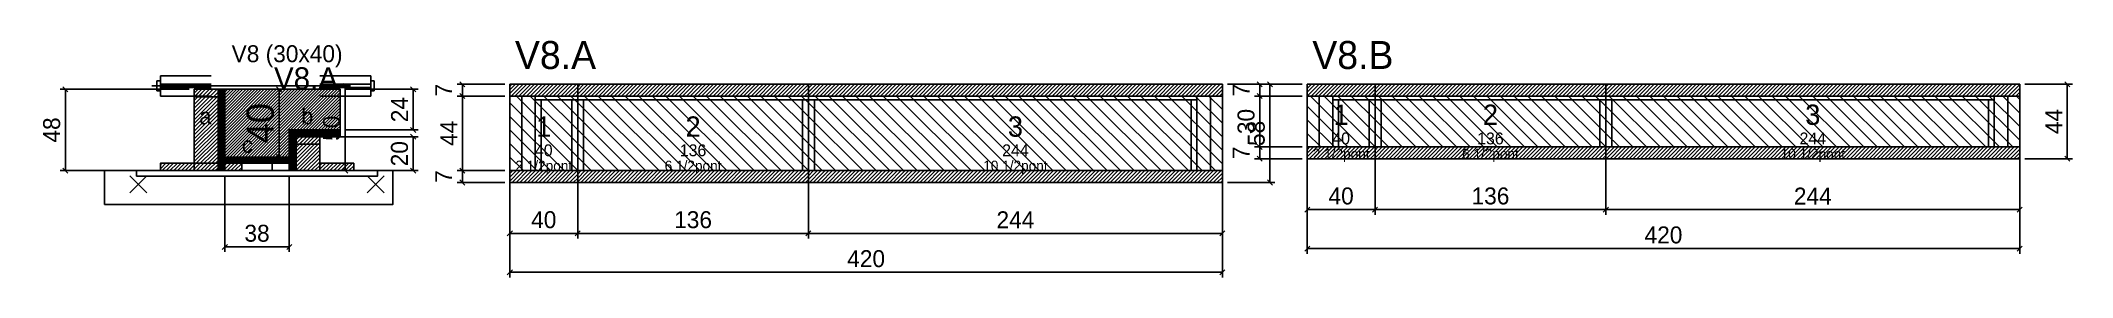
# Model space of a CAD drawing. Extents: x -69 to 1129, y -107 to 33.
import ezdxf
from ezdxf.enums import TextEntityAlignment as Align

# ---------------------------------------------------------------- set-up
doc = ezdxf.new("R2010")
doc.units = 0
for name, color, linetype in [('5', 5, 'Continuous'), ('barrote', 126, 'Continuous'), ('CONCRETO', 251, 'Continuous'), ('COTA', 241, 'Continuous'), ('Cota Seção (2x)', 241, 'Continuous'), ('detalhes', 7, 'Continuous'), ('Hachura', 251, 'Continuous'), ('Madeira', 126, 'Continuous'), ('NOMENCLATURA', 7, 'Continuous'), ('Painéis', 200, 'Continuous'), ('presilha', 224, 'Continuous'), ('Reaproveitamento', 30, 'Continuous'), ('SARR_2.2x7', 40, 'Continuous'), ('SARR_3.5x7', 81, 'Continuous'), ('SCO-___-LAJ', 224, 'Continuous'), ('TENSOR', 224, 'Continuous'), ('texto', 7, 'Continuous'), ('Texto Seção', 7, 'Continuous')]:
    doc.layers.add(name, color=color, linetype=linetype)
doc.dimstyles.new('PAINEL', dxfattribs={"dimtxt": 10, "dimasz": 3, "dimexe": 3, "dimexo": 3, "dimgap": 3, "dimtad": 1, "dimblk": 'OBLIQUE', "dimblk1": 'OBLIQUE', "dimcen": 2.5, "dimclrd": 4, "dimclre": 4, "dimclrt": 240, "dimazin": 3, "dimtfac": 1, "dimtmove": 0, "dimatfit": 3})
doc.dimstyles.new('SECAO2X', dxfattribs={"dimtxt": 16, "dimasz": 3, "dimexe": 3, "dimexo": 3, "dimgap": 3, "dimtad": 1, "dimblk": 'OBLIQUE', "dimblk1": 'OBLIQUE', "dimcen": 2.5, "dimclrd": 4, "dimclre": 4, "dimclrt": 240, "dimazin": 3, "dimtfac": 1, "dimtmove": 0, "dimatfit": 3})

# ---------------------------------------------------------------- blocks, each defined once
blk = doc.blocks.new('_OBLIQUE')
at = {"color": 0, "linetype": 'BYBLOCK'}
blk.add_line((-0.5, -0.5), (0.5, 0.5), dxfattribs=at)

msp = doc.modelspace()

# ---------------------------------------------------------------- hatches: boundary and pattern name
at = {"layer": 'COTA'}
h = msp.add_hatch(dxfattribs=at)
h.set_pattern_fill('ANSI31', scale=0.4)
h.paths.add_polyline_path([(40, -36), (40, 4), (108, 4), (108, -20), (78, -20), (78, -36)])
h = msp.add_hatch(dxfattribs=at)
h.set_pattern_fill('ANSI31', scale=0.5)
h.paths.add_polyline_path([(208, 0), (248, 0), (248, 7), (208, 7)])
h = msp.add_hatch(dxfattribs=at)
h.set_pattern_fill('ANSI31', scale=0.5)
h.paths.add_polyline_path([(248, 0), (384, 0), (384, 7), (248, 7)])
h = msp.add_hatch(dxfattribs=at)
h.set_pattern_fill('ANSI31', scale=0.5)
h.paths.add_polyline_path([(384, 0), (628, 0), (628, 7), (384, 7)])
h = msp.add_hatch(dxfattribs=at)
h.set_pattern_fill('ANSI31', scale=0.5)
h.paths.add_polyline_path([(678, 0), (718, 0), (718, 7), (678, 7)])
h = msp.add_hatch(dxfattribs=at)
h.set_pattern_fill('ANSI31', scale=0.5)
h.paths.add_polyline_path([(718, 0), (854, 0), (854, 7), (718, 7)])
h = msp.add_hatch(dxfattribs=at)
h.set_pattern_fill('ANSI31', scale=0.5)
h.paths.add_polyline_path([(854, 0), (1098, 0), (1098, 7), (854, 7)])
h = msp.add_hatch(dxfattribs=at)
h.set_pattern_fill('ANSI31', scale=0.5)
h.paths.add_polyline_path([(678, -37), (718, -37), (718, -30), (678, -30)])
h = msp.add_hatch(dxfattribs=at)
h.set_pattern_fill('ANSI31', scale=0.5)
h.paths.add_polyline_path([(718, -37), (854, -37), (854, -30), (718, -30)])
h = msp.add_hatch(dxfattribs=at)
h.set_pattern_fill('ANSI31', scale=0.5)
h.paths.add_polyline_path([(854, -37), (1098, -37), (1098, -30), (854, -30)])
h = msp.add_hatch(dxfattribs=at)
h.set_pattern_fill('ANSI31', scale=0.5)
h.paths.add_polyline_path([(208, -51), (248, -51), (248, -44), (208, -44)])
h = msp.add_hatch(dxfattribs=at)
h.set_pattern_fill('ANSI31', scale=0.5)
h.paths.add_polyline_path([(248, -51), (384, -51), (384, -44), (248, -44)])
h = msp.add_hatch(dxfattribs=at)
h.set_pattern_fill('ANSI31', scale=0.5)
h.paths.add_polyline_path([(384, -51), (628, -51), (628, -44), (384, -44)])
at = {"layer": 'Hachura'}
h = msp.add_hatch(dxfattribs=at)
h.set_pattern_fill('ANSI31', scale=0.5)
h.paths.add_polyline_path([(22, -44), (36, -44), (36, 4), (22, 4)])
h = msp.add_hatch(dxfattribs=at)
h.set_pattern_fill('ANSI31', scale=0.5)
h.paths.add_polyline_path([(22, -0.4), (36, -0.4), (36, 4), (22, 4)])
h = msp.add_hatch(dxfattribs=at)
h.set_pattern_fill('SOLID')
h.paths.add_polyline_path([(36, -44), (40, -44), (40, 4), (36, 4)])
h = msp.add_hatch(dxfattribs=at)
h.set_pattern_fill('SOLID')
h.paths.add_polyline_path([(78, -24), (108, -24), (108, -20), (78, -20)])
h = msp.add_hatch(dxfattribs=at)
h.set_pattern_fill('SOLID')
h.paths.add_polyline_path([(78, -44), (82, -44), (82, -24), (78, -24)])
h = msp.add_hatch(dxfattribs=at)
h.set_pattern_fill('ANSI31', scale=0.5)
h.paths.add_polyline_path([(82, -44), (96, -44), (96, -24), (82, -24)])
h = msp.add_hatch(dxfattribs=at)
h.set_pattern_fill('ANSI31', scale=0.5)
h.paths.add_polyline_path([(82, -28.4), (96, -28.4), (96, -24), (82, -24)])
h = msp.add_hatch(dxfattribs=at)
h.set_pattern_fill('ANSI31', scale=0.5)
h.paths.add_polyline_path([(2, -44), (22, -44), (22, -39.6), (2, -39.6)])
h = msp.add_hatch(dxfattribs=at)
h.set_pattern_fill('SOLID')
h.paths.add_polyline_path([(40, -39.6), (78, -39.6), (78, -36), (40, -36)])
h = msp.add_hatch(dxfattribs=at)
h.set_pattern_fill('ANSI31', scale=0.5)
h.paths.add_polyline_path([(40, -44), (50, -44), (50, -39.6), (40, -39.6)])
h = msp.add_hatch(dxfattribs=at)
h.set_pattern_fill('ANSI31', scale=0.5)
h.paths.add_polyline_path([(96, -44), (116, -44), (116, -39.6), (96, -39.6)])

# ---------------------------------------------------------------- linework, layer by layer
for p, q in [((2, 12), (32, 12)), ((2, 12), (2, 0)), ((96, 12), (126, 12)), ((126, 12), (126, 0)), ((0, 9), (0, 3)), ((2, 9), (0, 9)), ((2, 3), (0, 3)), ((2, 7), (32, 7)), ((2, 5), (32, 5)), ((2, 0), (32, 0)), ((96, 7), (126, 7)), ((96, 5), (126, 5)), ((96, 0), (126, 0)), ((126, 9), (128, 9)), ((126, 3), (128, 3)), ((128, 9), (128, 3))]:
    msp.add_line(p, q)
at = {"layer": 'barrote'}
msp.add_lwpolyline([(-31, -64), (139, -64), (139, -44), (-31, -44)], close=True, dxfattribs=at)
at = {"layer": 'CONCRETO'}
msp.add_lwpolyline([(40, -36), (40, 4), (108, 4), (108, -20), (78, -20), (78, -36)], close=True, dxfattribs=at)
at = {"layer": 'Madeira'}
for points in [[(22, -44), (36, -44), (36, 4), (22, 4)], [(22, -0.4), (36, -0.4), (36, 4), (22, 4)], [(82, -44), (96, -44), (96, -24), (82, -24)], [(82, -28.4), (96, -28.4), (96, -24), (82, -24)], [(2, -44), (22, -44), (22, -39.6), (2, -39.6)], [(22, -44), (36, -44), (36, -39.6), (22, -39.6)], [(40, -44), (50, -44), (50, -39.6), (40, -39.6)], [(68, -44), (78, -44), (78, -39.6), (68, -39.6)], [(96, -44), (116, -44), (116, -39.6), (96, -39.6)]]:
    msp.add_lwpolyline(points, close=True, dxfattribs=at)
at = {"layer": 'Painéis'}
for p, q in [((208, 0), (248, 0)), ((208, -44), (208, 0)), ((248, -44), (248, 0)), ((248, -44), (248, 0)), ((248, 0), (384, 0)), ((248, -44), (248, 0)), ((384, -44), (384, 0)), ((384, -44), (384, 0)), ((384, 0), (628, 0)), ((384, -44), (384, 0)), ((628, -44), (628, 0)), ((678, 0), (718, 0)), ((678, -30), (678, 0)), ((718, -30), (718, 0)), ((718, -30), (718, 0)), ((718, 0), (854, 0)), ((718, -30), (718, 0)), ((854, -30), (854, 0)), ((854, -30), (854, 0)), ((854, 0), (1098, 0)), ((854, -30), (854, 0)), ((1098, -30), (1098, 0)), ((678, -30), (718, -30)), ((718, -30), (854, -30)), ((854, -30), (1098, -30)), ((208, -44), (248, -44)), ((248, -44), (384, -44)), ((384, -44), (628, -44))]:
    msp.add_line(p, q, dxfattribs=at)
for points in [[(36, -44), (40, -44), (40, 4), (36, 4)], [(78, -24), (108, -24), (108, -20), (78, -20)], [(78, -44), (82, -44), (82, -24), (78, -24)], [(40, -39.6), (78, -39.6), (78, -36), (40, -36)]]:
    msp.add_lwpolyline(points, close=True, dxfattribs=at)
at = {"layer": 'presilha'}
for p, q in [((-16, -57), (-6, -47)), ((-16, -47), (-6, -57)), ((124, -57), (134, -47)), ((124, -47), (134, -57))]:
    msp.add_line(p, q, dxfattribs=at)
at = {"layer": 'Reaproveitamento', "color": 30}
for p, q in [((248, -36), (212, 0)), ((248, -28), (220, 0)), ((248, -20), (228, 0)), ((248, -12), (236, 0)), ((248, -4), (244, 0)), ((296, -44), (252, 0)), ((304, -44), (260, 0)), ((312, -44), (268, 0)), ((320, -44), (276, 0)), ((328, -44), (284, 0)), ((336, -44), (292, 0)), ((344, -44), (300, 0)), ((352, -44), (308, 0)), ((360, -44), (316, 0)), ((368, -44), (324, 0)), ((376, -44), (332, 0)), ((384, -44), (340, 0)), ((384, -36), (348, 0)), ((384, -28), (356, 0)), ((384, -20), (364, 0)), ((384, -12), (372, 0)), ((384, -4), (380, 0)), ((432, -44), (388, 0)), ((440, -44), (396, 0)), ((448, -44), (404, 0)), ((456, -44), (412, 0)), ((464, -44), (420, 0)), ((472, -44), (428, 0)), ((480, -44), (436, 0)), ((488, -44), (444, 0)), ((496, -44), (452, 0)), ((504, -44), (460, 0)), ((512, -44), (468, 0)), ((520, -44), (476, 0)), ((528, -44), (484, 0)), ((536, -44), (492, 0)), ((544, -44), (500, 0)), ((552, -44), (508, 0)), ((560, -44), (516, 0)), ((568, -44), (524, 0)), ((576, -44), (532, 0)), ((584, -44), (540, 0)), ((592, -44), (548, 0)), ((600, -44), (556, 0)), ((608, -44), (564, 0)), ((616, -44), (572, 0)), ((624, -44), (580, 0)), ((628, -40), (588, 0)), ((628, -32), (596, 0)), ((628, -24), (604, 0)), ((628, -16), (612, 0)), ((628, -8), (620, 0)), ((628, 0), (628, 0)), ((710, -30), (680, 0)), ((718, -30), (688, 0)), ((718, -22), (696, 0)), ((718, -14), (704, 0)), ((718, -6), (712, 0)), ((750, -30), (720, 0)), ((758, -30), (728, 0)), ((766, -30), (736, 0)), ((774, -30), (744, 0)), ((782, -30), (752, 0)), ((790, -30), (760, 0)), ((798, -30), (768, 0)), ((806, -30), (776, 0)), ((814, -30), (784, 0)), ((822, -30), (792, 0)), ((830, -30), (800, 0)), ((838, -30), (808, 0)), ((846, -30), (816, 0)), ((854, -30), (824, 0)), ((854, -22), (832, 0)), ((854, -14), (840, 0)), ((854, -6), (848, 0)), ((886, -30), (856, 0)), ((894, -30), (864, 0)), ((902, -30), (872, 0)), ((910, -30), (880, 0)), ((918, -30), (888, 0)), ((926, -30), (896, 0)), ((934, -30), (904, 0)), ((942, -30), (912, 0)), ((950, -30), (920, 0)), ((958, -30), (928, 0)), ((966, -30), (936, 0)), ((974, -30), (944, 0)), ((982, -30), (952, 0)), ((990, -30), (960, 0)), ((998, -30), (968, 0)), ((1006, -30), (976, 0)), ((1014, -30), (984, 0)), ((1022, -30), (992, 0)), ((1030, -30), (1000, 0)), ((1038, -30), (1008, 0)), ((1046, -30), (1016, 0)), ((1054, -30), (1024, 0)), ((1062, -30), (1032, 0)), ((1070, -30), (1040, 0)), ((1078, -30), (1048, 0)), ((1086, -30), (1056, 0)), ((1094, -30), (1064, 0)), ((1098, -26), (1072, 0)), ((1098, -18), (1080, 0)), ((1098, -10), (1088, 0)), ((1098, -2), (1096, 0)), ((248, -44), (208, -4)), ((288, -44), (248, -4)), ((424, -44), (384, -4)), ((702, -30), (678, -6)), ((742, -30), (718, -6)), ((878, -30), (854, -6)), ((240, -44), (208, -12)), ((232, -44), (208, -20)), ((280, -44), (248, -12)), ((272, -44), (248, -20)), ((416, -44), (384, -12)), ((408, -44), (384, -20)), ((694, -30), (678, -14)), ((686, -30), (678, -22)), ((734, -30), (718, -14)), ((726, -30), (718, -22)), ((870, -30), (854, -14)), ((862, -30), (854, -22)), ((224, -44), (208, -28)), ((264, -44), (248, -28)), ((400, -44), (384, -28)), ((678, -30), (678, -30)), ((718, -30), (718, -30)), ((854, -30), (854, -30)), ((216, -44), (208, -36)), ((208, -44), (208, -44)), ((256, -44), (248, -36)), ((248, -44), (248, -44)), ((392, -44), (384, -36)), ((384, -44), (384, -44))]:
    msp.add_line(p, q, dxfattribs=at)
at = {"layer": 'SARR_2.2x7'}
for p, q in [((215, -44), (215, 0)), ((621, -44), (621, 0)), ((685, -30), (685, 0)), ((1091, -30), (1091, 0)), ((223, -2.2), (248, -2.2)), ((248, -2.2), (384, -2.2)), ((384, -2.2), (613, -2.2)), ((693, -2.2), (718, -2.2)), ((718, -2.2), (854, -2.2)), ((854, -2.2), (1083, -2.2))]:
    msp.add_line(p, q, dxfattribs=at)
at = {"layer": 'SARR_3.5x7'}
for p, q in [((223, -44), (223, 0)), ((248, -44), (248, 0)), ((248, -44), (248, 0)), ((384, -44), (384, 0)), ((384, -44), (384, 0)), ((613, -44), (613, 0)), ((693, -30), (693, 0)), ((718, -30), (718, 0)), ((718, -30), (718, 0)), ((854, -30), (854, 0)), ((854, -30), (854, 0)), ((1083, -30), (1083, 0)), ((226.5, -44), (226.5, -2.2)), ((244.5, -44), (244.5, -2.2)), ((251.5, -44), (251.5, -2.2)), ((380.5, -44), (380.5, -2.2)), ((387.5, -44), (387.5, -2.2)), ((609.5, -44), (609.5, -2.2)), ((696.5, -30), (696.5, -2.2)), ((714.5, -30), (714.5, -2.2)), ((721.5, -30), (721.5, -2.2)), ((850.5, -30), (850.5, -2.2)), ((857.5, -30), (857.5, -2.2)), ((1079.5, -30), (1079.5, -2.2)), ((693, -30), (696.5, -30)), ((714.5, -30), (718, -30)), ((718, -30), (721.5, -30)), ((850.5, -30), (854, -30)), ((854, -30), (857.5, -30)), ((1079.5, -30), (1083, -30)), ((223, -44), (226.5, -44)), ((244.5, -44), (248, -44)), ((248, -44), (251.5, -44)), ((380.5, -44), (384, -44)), ((384, -44), (387.5, -44)), ((609.5, -44), (613, -44))]:
    msp.add_line(p, q, dxfattribs=at)
at = {"layer": 'SCO-___-LAJ'}
for points in [[(208, 0), (248, 0), (248, 7), (208, 7)], [(248, 0), (384, 0), (384, 7), (248, 7)], [(384, 0), (628, 0), (628, 7), (384, 7)], [(678, 0), (718, 0), (718, 7), (678, 7)], [(718, 0), (854, 0), (854, 7), (718, 7)], [(854, 0), (1098, 0), (1098, 7), (854, 7)], [(678, -37), (718, -37), (718, -30), (678, -30)], [(718, -37), (854, -37), (854, -30), (718, -30)], [(854, -37), (1098, -37), (1098, -30), (854, -30)], [(-12, -47.2), (130, -47.2), (130, -44), (-12, -44)], [(208, -51), (248, -51), (248, -44), (208, -44)], [(248, -51), (384, -51), (384, -44), (248, -44)], [(384, -51), (628, -51), (628, -44), (384, -44)]]:
    msp.add_lwpolyline(points, close=True, dxfattribs=at)
at = {"layer": 'TENSOR'}
msp.add_line((-3, 6), (106, 6), dxfattribs=at)

# ---------------------------------------------------------------- texts
at = {"layer": '5'}
for s, height, p in [('2', 12, (316, -18)), ('3', 12, (506, -18)), ('1', 12, (698, -11)), ('2', 12, (786, -11)), ('3', 12, (976, -11)), ('1', 12, (228, -18)), ('40', 7, (698, -25)), ('136', 7, (786, -25)), ('244', 7, (976, -25)), ('40', 7, (228, -32)), ('136', 7, (316, -32)), ('244', 7, (506, -32))]:
    msp.add_text(s, height=height, dxfattribs=at).set_placement(p, align=Align.MIDDLE_CENTER)
at = {"layer": 'detalhes'}
for s, p in [('a', (25, -16.7)), ('b', (85, -16.7)), ('c', (50, -33.5))]:
    msp.add_text(s, height=9.6, dxfattribs=at).set_placement(p)
at = {"layer": 'NOMENCLATURA'}
for s, p in [('V8.A', (211, 16)), ('V8.B', (681, 16))]:
    msp.add_text(s, height=16.5, dxfattribs=at).set_placement(p)
at = {"layer": 'texto', "char_height": 6, "attachment_point": 5}
for s, insert in [('2 1/2pont', (698, -35)), ('6 1/2pont', (786, -35)), ('10 1/2pont', (976, -35)), ('2 1/2pont', (228, -42)), ('6 1/2pont', (316, -42)), ('10 1/2pont', (506, -42))]:
    msp.add_mtext(s, dxfattribs=dict(at, insert=insert))
at = {"layer": 'Texto Seção'}
for s, height, p in [('V8 (30x40)', 10, (44, 20)), ('V8.A', 13, (69, 4))]:
    msp.add_text(s, height=height, dxfattribs=at).set_placement(p)

# ---------------------------------------------------------------- dimensions: what is measured, and where the dimension line sits
at = {"layer": 'COTA'}
for base, p1, p2 in [((-54, -44), (2, -44), (22, 4)), ((111, -44), (96, -44), (96, 6)), ((151, -20), (108, -20), (108, 4)), ((180, 0), (208, 0), (208, 7)), ((180, -44), (208, -44), (208, 0)), ((656, -51), (628, -51), (628, 7)), ((650, 0), (678, 0), (678, 7)), ((650, -30), (678, -30), (678, 0)), ((1126, -37), (1098, -37), (1098, 7)), ((151, -44), (96, -44), (96, -24)), ((650, -37), (678, -37), (678, -30)), ((180, -51), (208, -51), (208, -44))]:
    msp.add_linear_dim(base=base, p1=p1, p2=p2, angle=90, dimstyle='PAINEL', dxfattribs=at).render()
for base, p1, p2 in [((678, -67), (678, -30), (718, -30)), ((678, -90), (678, -30), (1098, -30)), ((718, -67), (718, -30), (854, -30)), ((854, -67), (854, -30), (1098, -30)), ((40, -89), (40, -44), (78, -44)), ((208, -81), (208, -44), (248, -44)), ((208, -104), (208, -44), (628, -44)), ((248, -81), (248, -44), (384, -44)), ((384, -81), (384, -44), (628, -44))]:
    msp.add_linear_dim(base=base, p1=p1, p2=p2, dimstyle='PAINEL', dxfattribs=at).render()
at = {"layer": 'Cota Seção (2x)'}
msp.add_linear_dim(base=(72, -36), p1=(40, -36), p2=(40, 4), angle=90, dimstyle='SECAO2X', dxfattribs=at).render()

doc.saveas('drawing.dxf')
